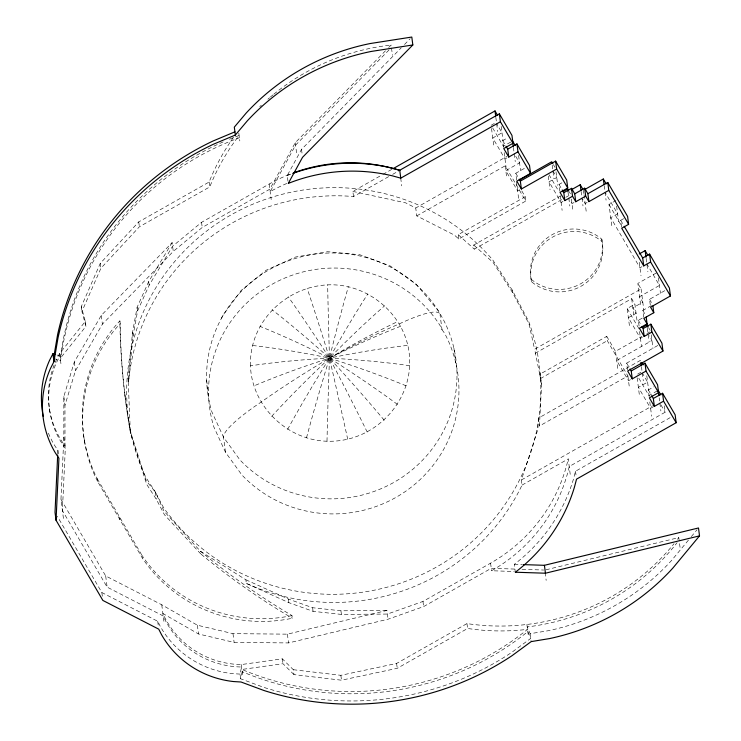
<?xml version="1.0" encoding="UTF-8"?>
<svg xmlns="http://www.w3.org/2000/svg" width="741" height="741" viewBox="0 0 741 741"><rect width="100%" height="100%" fill="white"/><g stroke="black" fill="none" stroke-linecap="round" stroke-linejoin="round"><path stroke-width="0.56" stroke-dasharray="3.71 2.78" d="M57.742 453.798L57.9 450.352L54.463 445.202A94.811 93.033 -7.4 0 1 48.063 432.364M63.439 518.459L60.957 499.351L63.856 437.125L63.819 396.528L74.322 361.978L101.258 315.407L172.134 242.622L173.274 251.394L102.397 324.169L75.462 370.741L64.958 405.29L64.995 445.887A87.494 85.854 -7.4 0 1 59.623 353.522L85.317 321.446L81.288 306.617L100.276 263.361L138.752 221.883L209.11 182.045A221.244 217.104 -7.4 0 1 233.887 136.807M56.927 355.013L59.938 355.958A87.494 85.854 -7.4 0 0 65.31 448.333L62.411 510.558L107.139 587.141L163.215 615.975A87.494 85.854 -7.4 0 0 241.594 667.002L240.01 674.097L240.89 680.933M640.622 360.274L538.448 418.128L537.892 429.363L521.377 479.983L522.044 485.096A207.147 203.275 -7.4 0 1 246.345 583.389L245.873 579.777L200.431 551.239L163.983 511.17L155.341 491.996L145.782 477.204A207.147 203.275 -7.4 0 1 223.05 219.66A207.147 203.275 -7.4 0 1 492.811 260.026L512.151 289.963L528.694 321.474A207.147 203.275 -7.4 0 1 428.437 571.357A207.147 203.275 -7.4 0 1 163.52 507.576L155.341 491.996L146.255 480.807L130.286 431.132A716.427 703.033 -7.4 0 1 119.866 320.872A143.726 141.031 -7.4 0 0 97.266 478.788L97.608 481.465L142.337 558.056A143.726 141.031 -7.4 0 0 292.315 618.244L291.973 615.567A716.427 703.033 -7.4 0 1 200.431 551.239L200.774 553.916A716.427 703.033 -7.4 0 0 292.315 618.244M541.551 384.209L539.754 374.298L606.74 336.368L607.305 340.693L627.886 375.937L539.476 426.001L541.551 384.209L540.133 373.297M130.286 431.132L128.1 378.105L132.565 332.209L137.131 307.246L148.682 281.608L172.134 242.622M388.664 176.636L353.522 196.532A207.147 203.275 -7.4 0 0 128.573 381.717L133.037 335.83L137.604 310.859L149.154 285.22L172.607 246.234L201.561 222.328L269.187 184.037A162.501 159.463 -7.4 0 1 291.556 173.57M250.467 365.822C248.8 314.832 299.179 275.393 348.353 286.767C376.984 293.732 401.066 316.481 407.837 345.38C419.211 395.425 377.669 442.979 326.994 441.228C286.906 440.154 251.783 406.059 250.467 365.822A189.724 36.355 -1.8 0 1 329.486 358.144A189.724 36.355 -13 0 1 407.837 345.38M670.114 417.665L575.516 471.23L573.414 479.242A169.809 166.632 -7.4 0 1 514.736 563.994L514.282 564.318L515.162 571.089M221.476 318.297L222.374 316.212L241.242 290.37L266.26 270.169L295.715 256.979L327.605 251.718L359.765 254.737L389.988 265.824L416.22 284.229L438.237 310.683L442.59 318.148A125.248 122.904 -7.4 0 1 404.058 475.972A125.248 122.904 -7.4 0 1 239.852 459.818L223.532 437.218L211.907 411.968A125.248 122.904 -7.4 0 1 280.32 264.092A125.248 122.904 -7.4 0 1 438.237 310.683M223.143 141.911A276.773 271.595 -7.4 0 0 60.253 358.403L85.956 326.327L81.918 311.498L100.915 268.251L139.382 226.774L209.749 186.927A221.244 217.104 -7.4 0 1 239.111 135.492A276.773 271.595 -7.4 0 0 227.367 140.105M385.487 50.786L295.251 142.707L269.854 189.187L202.228 227.478L173.274 251.394M287.971 181.184L287.239 175.543L301.522 149.395L401.261 47.785M688.426 540.133L671.883 560.113A228.561 224.282 -7.4 0 1 548.488 630.684L530.148 633.694L527.222 626.914A221.244 217.104 -7.4 0 0 677.089 542.671M691.307 536.651L697.059 529.704M388.701 47.498L391.118 45.034L392.471 55.39M389.025 49.943L295.566 145.153L270.178 191.632A162.501 159.463 -7.4 0 1 287.323 183.249M404.503 44.488L410.181 38.699M353.522 196.532L352.855 191.419L381.884 174.987M382.884 174.422L391.896 169.319M392.674 174.357L399.705 170.384M491.116 125.294L495.729 122.682M503.611 147.394L502.731 140.614L507.344 138.002M510.734 142.068L503.352 146.246L491.7 126.294M352.855 191.419L405.596 202.83L415.738 208.008L506.89 156.397M506.844 157.907L505.001 158.945L492.765 137.993L501.99 132.769L496.655 123.636M416.766 215.881L505.177 165.817L525.758 201.061L458.772 238.991L454.492 235.138L416.766 215.881L415.738 208.008M516.653 180.044L515.773 173.264L525.601 167.707M519.589 189.789L517.635 190.9L505.807 170.652L519.561 162.863L514.226 153.72M458.772 238.991L458.207 234.665L525.193 196.736L521.108 189.742M559.881 191.234L559.001 184.453L562.854 182.277M561.78 199.607L474.286 249.152L473.749 245.039L560.14 196.124M565.8 197.328L570.829 194.475L569.218 191.724M563.021 201.395L561.094 202.488L549.035 181.841L556.741 177.479L552.916 170.921M574.006 202.506L572.015 203.636L569.875 199.959M587.159 202.395L585.177 203.516L582.491 198.931M611.76 225.625L609.009 204.451L615.91 200.552M621.579 227.107L620.699 220.336L623.653 218.66M641.947 266.677L639.983 267.797L610.732 217.715L617.623 213.806L605.619 193.244M640.613 304.597L637.862 283.423L657.73 272.169M539.754 374.298L534.594 349.233L641.076 288.934L637.862 283.423M535.132 353.337L631.675 298.669L634.889 304.171L637.112 321.242M629.405 325.605L627.192 308.543L634.889 304.171M650.283 304.949L649.551 299.308L665.446 290.305M643.716 317.222L642.836 310.442L651.774 305.375M639.075 325.966L638.344 320.316L643.16 317.583M540.319 378.623L607.305 340.693M617.716 368.425L615.493 351.354L641.956 336.377M646.856 333.598L649.801 331.931M642.364 337.257L640.437 338.35L628.377 317.694L636.084 313.332L632.86 307.821L642.799 302.198L639.585 296.687L659.453 285.433L646.874 263.889M627.534 369.907L626.654 363.136L658.017 345.371M637.649 374.112L643.188 370.972M630.48 379.651L628.516 380.763L616.688 360.515L651.969 340.536L649.236 335.858M649.227 396.731L648.347 389.951L653.886 386.821M657.267 390.887L648.968 395.583L638.473 377.623M521.377 479.983L652.515 405.735M653.386 406.726L650.617 408.291L638.381 387.339L647.606 382.106L642.808 373.89M522.044 485.096L568.227 458.938L570.237 474.444M664.353 405.846L665.177 412.2L569.218 466.534A162.501 159.463 -7.4 0 1 491.579 570.746L514.374 571.496M246.345 583.389L288.87 602.674L313.082 611.344L341.397 614.409L387.413 614.057L422.963 601.442L490.588 563.151A162.501 159.463 -7.4 0 0 568.227 458.938M293.973 674.606L282.988 663.714L241.909 669.447A276.773 271.595 -7.4 0 0 527.536 629.359A221.244 217.104 -7.4 0 1 467.608 628.47L397.25 668.317L341.49 680.201L293.973 674.606L293.334 669.716L282.349 658.832L241.27 664.566A87.494 85.854 -7.4 0 1 162.89 613.529L198.514 633.981L234.128 642.419L288.545 642.929L388.08 619.207L423.63 606.592L491.255 568.301L516.338 569.125M293.334 669.716L340.86 675.31L396.611 663.436L466.978 623.589A221.244 217.104 -7.4 0 0 674.023 543.69M287.239 175.543L287.749 175.321A169.809 166.632 -7.4 0 1 291.741 173.802M545.95 569.801L678.784 537.605L680.127 547.951M60.957 499.351L105.685 575.933L161.751 604.767L197.375 625.209L232.989 633.648L287.406 634.157L386.95 610.445L388.08 619.207M245.873 579.777L288.406 599.061L312.619 607.731L340.925 610.797L386.95 610.445M514.282 564.318L522.099 564.577M522.034 569.32L543.69 570.033M240.01 674.097L232.479 673.634A94.811 93.033 -7.4 0 1 160.501 626.775L157.713 621.264L101.85 592.541L57.326 516.301M53.528 358.44L60.549 360.654A276.773 271.595 -7.4 0 1 239.408 137.743L237.49 135.214M473.749 245.039L493.135 262.509L512.476 292.436L529.018 323.947L534.594 349.233M458.207 234.665L474.286 249.152M200.774 553.916L164.456 514.773L156.277 499.202L146.718 484.41L130.629 433.809L129.694 426.603M442.007 329.68L444.554 333.2A125.248 122.904 -7.4 0 1 406.022 491.033A125.248 122.904 -7.4 0 1 241.816 474.87L225.486 452.279L213.871 427.02A125.248 122.904 -7.4 0 1 282.275 279.153A125.248 122.904 -7.4 0 1 440.191 325.744L442.007 329.68L440.052 314.619M620.699 220.336L623.598 225.292M609.009 204.451L621.625 226.061M649.551 299.308L652.765 304.81M642.836 310.442L645.513 315.036M553.37 164.576L555.009 167.383M648.597 327.633L650.237 330.44M559.001 184.453L561.678 189.029M638.344 320.316L641.011 324.891M548.998 174.644L558.76 191.363M627.192 308.543L639.251 329.189M660.907 404.892L665.177 412.2M502.731 140.614L505.501 145.356M648.347 389.951L651.117 394.694M515.773 173.264L518.635 178.164M626.654 363.136L629.517 368.027M606.74 336.368L615.493 351.354M97.266 478.788L141.985 555.38L142.337 558.056M658.453 277.699L660.481 293.343M646.152 258.368L647.903 271.799M651.228 334.812L652.997 348.446M659.157 397.769L659.564 400.946M659.842 403.067L660.87 410.968M639.261 262.268L641.002 275.698M647.402 328.263L649.172 341.888M641.076 288.934L643.827 310.099M646.782 375.761L648.634 390.016M649.792 401.937L651.645 416.192M639.548 331.477L641.465 346.251M641.447 366.628L642.132 371.917M642.271 372.973L643.299 380.883M631.675 298.669L633.888 315.731M616.623 206.072L618.652 221.716M637.14 377.808L639.409 395.24M604.184 185.639L606.073 200.172M627.886 375.937L629.544 388.673M601.803 239.195L602.118 241.677A43.154 42.348 -7.4 0 1 581.111 286.202A43.154 42.348 -7.4 0 1 531.454 281.691L531.13 279.209A43.154 42.348 -7.4 0 1 552.147 234.684A43.154 42.348 -7.4 0 1 601.803 239.195A43.154 42.348 -7.4 0 1 580.787 283.729A43.154 42.348 -7.4 0 1 531.13 279.209M583.454 190.261L583.88 193.577M584.028 194.679L586.205 211.426M581.092 191.382L581.815 196.902M581.954 198.014L582.982 205.915M571.422 199.06L573.043 211.546M567.912 191.261L568.504 195.837M568.801 198.125L569.829 206.035M560.205 195.624L562.123 210.398M556 171.755L557.769 185.38M552.175 165.197L553.944 178.831M548.294 176.117L550.063 189.742M575.516 471.23L576.248 476.88M525.193 196.736L525.758 201.061M518.598 155.453L520.59 170.763M513.402 147.376L515.254 161.631M516.44 181.749L518.654 198.81M501.166 126.415L503.019 140.679M504.176 152.6L506.029 166.855M538.448 418.128L539.476 426.001M505.177 165.817L506.835 178.553M495.831 117.282L497.683 131.546M491.524 128.471L493.793 145.903M512.151 289.963L512.476 292.436M545.144 572.515L546.173 580.416M530.148 633.694L531.038 640.539M526.897 624.468L528.24 634.824M490.588 563.151L491.579 570.746M453.909 348.205L455.863 363.257M466.978 623.589L467.608 628.47M400.696 177.979L401.715 185.88M422.963 601.442L423.63 606.592M396.611 663.436L397.25 668.317M301.522 149.395L302.254 155.045M295.251 142.707L296.595 153.063M340.925 610.797L341.397 614.409M340.86 675.31L341.49 680.201M269.187 184.037L271.197 199.542M312.619 607.731L313.082 611.344M238.797 133.047L239.825 140.957M288.406 599.061L288.87 602.674M287.406 634.157L288.545 642.929M282.349 658.832L282.988 663.714M209.11 182.045L209.749 186.927M201.561 222.328L202.228 227.478M225.486 452.279L223.532 437.218A72.887 12.968 -30.3 0 1 261.202 402.039A188.455 33.521 -30.3 0 1 329.486 358.135A189.724 33.234 -32.3 0 1 397.861 321.501M206.646 380.318L208.601 395.37M241.27 664.566L242.622 674.912M232.989 633.648L234.128 642.419M197.375 625.209L198.514 633.981M148.682 281.608L149.154 285.22M138.752 221.883L139.382 226.774M137.131 307.246L137.604 310.859M155.341 491.996L156.277 499.202M132.565 332.209L133.037 335.83M161.751 604.767L164.233 623.885M128.1 378.105L128.573 381.717M119.866 320.872L120.218 323.548A716.427 703.033 -7.4 0 0 130.629 433.809M157.713 621.264L158.444 626.905M124.849 394.582L125.192 397.259M126.026 403.752L126.368 406.429M100.276 263.361L100.915 268.251M101.258 315.407L102.397 324.169M119.625 517.079L119.977 519.756M85.317 321.446L85.956 326.327M81.288 306.617L81.918 311.498M105.685 575.933L107.139 587.141M74.322 361.978L75.462 370.741M84.141 438.691L84.493 441.367M101.85 592.541L102.434 597.051M59.623 353.522L60.966 363.868M63.819 396.528L64.958 405.29M63.856 437.125L65.31 448.333M57.9 450.352L58.344 453.742M49.415 408.634L49.73 411.079M271.604 416.423A189.724 29.742 -43.4 0 1 329.486 358.144A189.724 28.186 -47.4 0 1 384.699 305.746M287.601 429.4A189.724 23.24 -58.4 0 1 329.486 358.144A189.724 21.202 -62.4 0 1 367.805 293.899M306.487 437.866A189.724 15.153 -73.3 0 1 329.486 358.144A189.724 12.782 -77.3 0 1 348.353 286.767M326.994 441.228A189.724 6.03 -88.1 0 1 329.486 358.144A189.724 3.492 88 0 1 327.652 284.822M347.714 439.256A189.724 3.492 77.2 0 0 329.486 358.144A189.724 6.03 73.3 0 0 307.117 288.212M367.23 432.096A189.724 12.782 62.5 0 0 329.486 358.144A189.724 15.153 58.5 0 0 288.156 296.696M384.218 420.221A189.724 21.202 47.6 0 0 329.486 358.144A189.724 23.24 43.6 0 0 272.049 309.71M397.519 404.456A189.724 28.186 32.6 0 0 329.486 358.144A189.724 29.742 28.6 0 0 259.906 326.346M406.225 385.857A189.724 33.234 17.5 0 0 329.486 358.144A189.724 34.216 13.4 0 0 252.542 345.482M409.745 365.711A189.724 36.022 2.3 0 0 329.486 358.144A189.724 36.022 -17.1 0 0 253.82 385.968M400.64 326.253A189.724 34.216 -28.2 0 0 329.486 358.144A188.455 33.521 -30.3 0 1 399.019 324.012A72.887 12.968 -30.3 0 1 440.015 314.647M291.973 615.567A143.726 141.031 -7.4 0 1 141.985 555.38M531.454 281.691A43.154 42.348 -7.4 0 1 552.471 237.157A43.154 42.348 -7.4 0 1 602.118 241.677M678.784 537.605A221.244 217.104 -7.4 0 1 677.45 539.355M259.776 106.713A221.244 217.104 -7.4 0 1 261.369 105.176M267.899 99.211A221.244 217.104 -7.4 0 1 269.576 97.756M270.419 97.034A221.244 217.104 -7.4 0 1 272.966 94.904M273.818 94.2A221.244 217.104 -7.4 0 1 391.118 45.034M97.608 481.465A143.726 141.031 -7.4 0 1 120.218 323.548M242.205 671.698L240.612 678.793L263.509 687.278A284.081 278.773 -7.4 0 0 511.651 652.441L530.76 638.39L527.824 631.61A276.773 271.595 -7.4 0 1 242.205 671.698"/><path stroke-width="1.11" d="M57.687 454.946L55.019 512.346L56.047 520.247L102.879 600.442L158.741 629.165L161.529 634.685A94.811 93.033 -7.4 0 0 233.508 681.544L241.038 682.007L263.926 690.492A284.081 278.773 -7.4 0 0 512.068 655.655L531.177 641.604L549.516 638.585A228.561 224.282 -7.4 0 0 672.911 568.014L699.523 535.873L698.494 527.972L544.413 565.309L523.211 564.614M56.047 520.247L58.928 458.262L55.492 453.112A94.811 93.033 -7.4 0 1 50.564 368.286L53.945 361.654L58.011 337.905A284.081 278.773 -7.4 0 1 213.399 144.245L235.342 135.047L247.216 120.959A228.561 224.282 -7.4 0 1 371.232 51.444L412.83 44.96L411.801 37.05L370.204 43.534A228.561 224.282 -7.4 0 0 246.188 113.049L234.313 127.137L235.342 135.047M53.528 358.44L57.594 334.691A284.081 278.773 -7.4 0 1 212.982 141.031L234.925 131.833M54.927 354.374L52.917 353.744L49.536 360.376A94.811 93.033 -7.4 0 0 43.284 416.535M412.83 44.96L302.55 157.305L288.268 183.444L288.768 183.222A169.809 166.632 -7.4 0 1 392.674 175.913L400.77 178.155L500.397 121.746L499.369 113.836L399.742 170.245L391.646 168.003A169.809 166.632 -7.4 0 0 292.741 173.431M392.897 168.753L495.007 110.937L497.674 115.503M499.369 113.836L511.957 135.39L512.985 143.3L503.76 148.524L508.743 157.055L517.968 151.831L516.94 143.921L507.715 149.145L508.743 157.055M516.94 143.921L529.528 165.475L530.556 173.385L516.801 181.174L521.377 189.011L556.658 169.031L555.63 161.121L520.349 181.1L521.377 189.011M519.385 180.082L551.73 161.77L552.823 163.641M555.63 161.121L566.708 180.091L567.736 188.001L560.029 192.364L564.837 200.598L572.543 196.235L571.515 188.325L563.808 192.688L564.837 200.598M562.799 191.697L567.615 188.974L568.68 190.808M571.191 189.872L580.231 184.75L582.917 189.344M584.668 188.205L585.696 196.115L575.757 201.747L574.738 193.836L584.668 188.205L587.891 193.716L588.919 201.626L608.787 190.372L607.759 182.471L587.891 193.716M585.436 189.131L603.322 179.007L606.184 183.907M607.759 182.471L627.599 216.428L628.618 224.338L621.727 228.237L643.725 265.899L650.617 261.999L649.588 254.089L642.697 257.998L643.725 265.899M639.242 253.978L645.152 250.625L648.014 255.525M649.588 254.089L669.419 288.054L670.448 295.955L650.579 307.209L653.794 312.721L643.864 318.352L647.078 323.854L639.372 328.226L644.179 336.451L651.885 332.088L650.857 324.178L643.151 328.541L644.179 336.451M642.141 327.55L646.958 324.827L648.051 326.698M650.857 324.178L661.935 343.157L662.963 351.058L627.683 371.037L632.258 378.873L646.013 371.084L644.985 363.173L631.23 370.963L632.258 378.873M644.985 363.173L657.573 384.727L658.601 392.637L649.375 397.861L654.359 406.392L663.584 401.168L662.556 393.267L653.33 398.491L654.359 406.392M662.556 393.267L675.144 414.821L676.172 422.722L576.544 479.14L574.442 487.152A169.809 166.632 -7.4 0 1 515.764 571.904L515.31 572.219L545.441 573.219L699.523 535.873M608.787 190.372L628.618 224.338M650.617 261.999L670.448 295.955M624.172 226.283L642.697 257.998M585.696 196.115L588.919 201.626M571.515 188.325L574.738 193.836M556.658 169.031L567.736 188.001M572.543 196.235L575.757 201.747M651.885 332.088L662.963 351.058M562.206 189.946L563.808 192.688M642.086 326.716L643.151 328.541M515.245 145.588L512.577 141.022L513.263 146.31M642.225 363.016L643.29 364.841M660.861 394.925L658.193 390.359L658.879 395.657M500.397 121.746L512.985 143.3M517.968 151.831L530.556 173.385M646.013 371.084L658.601 392.637M663.584 401.168L676.172 422.722M506.057 146.301L507.715 149.145M651.672 395.648L653.33 398.491M519.2 179.146L520.349 181.1M630.082 369.009L631.23 370.963M652.914 305.94L653.794 312.721M645.152 250.625L646.013 257.257M646.198 317.083L647.078 323.854M646.958 324.827L647.254 327.114M640.9 362.395L641.308 365.563M603.322 179.007L604.045 184.528M580.231 184.75L580.953 190.27M567.615 188.974L567.912 191.261M495.007 110.937L495.692 116.226M544.413 565.309L545.441 573.219M399.742 170.245L400.77 178.155M52.917 353.744L53.945 361.654M293.668 172.783A162.501 159.463 -7.4 0 1 399.705 170.384"/></g></svg>
